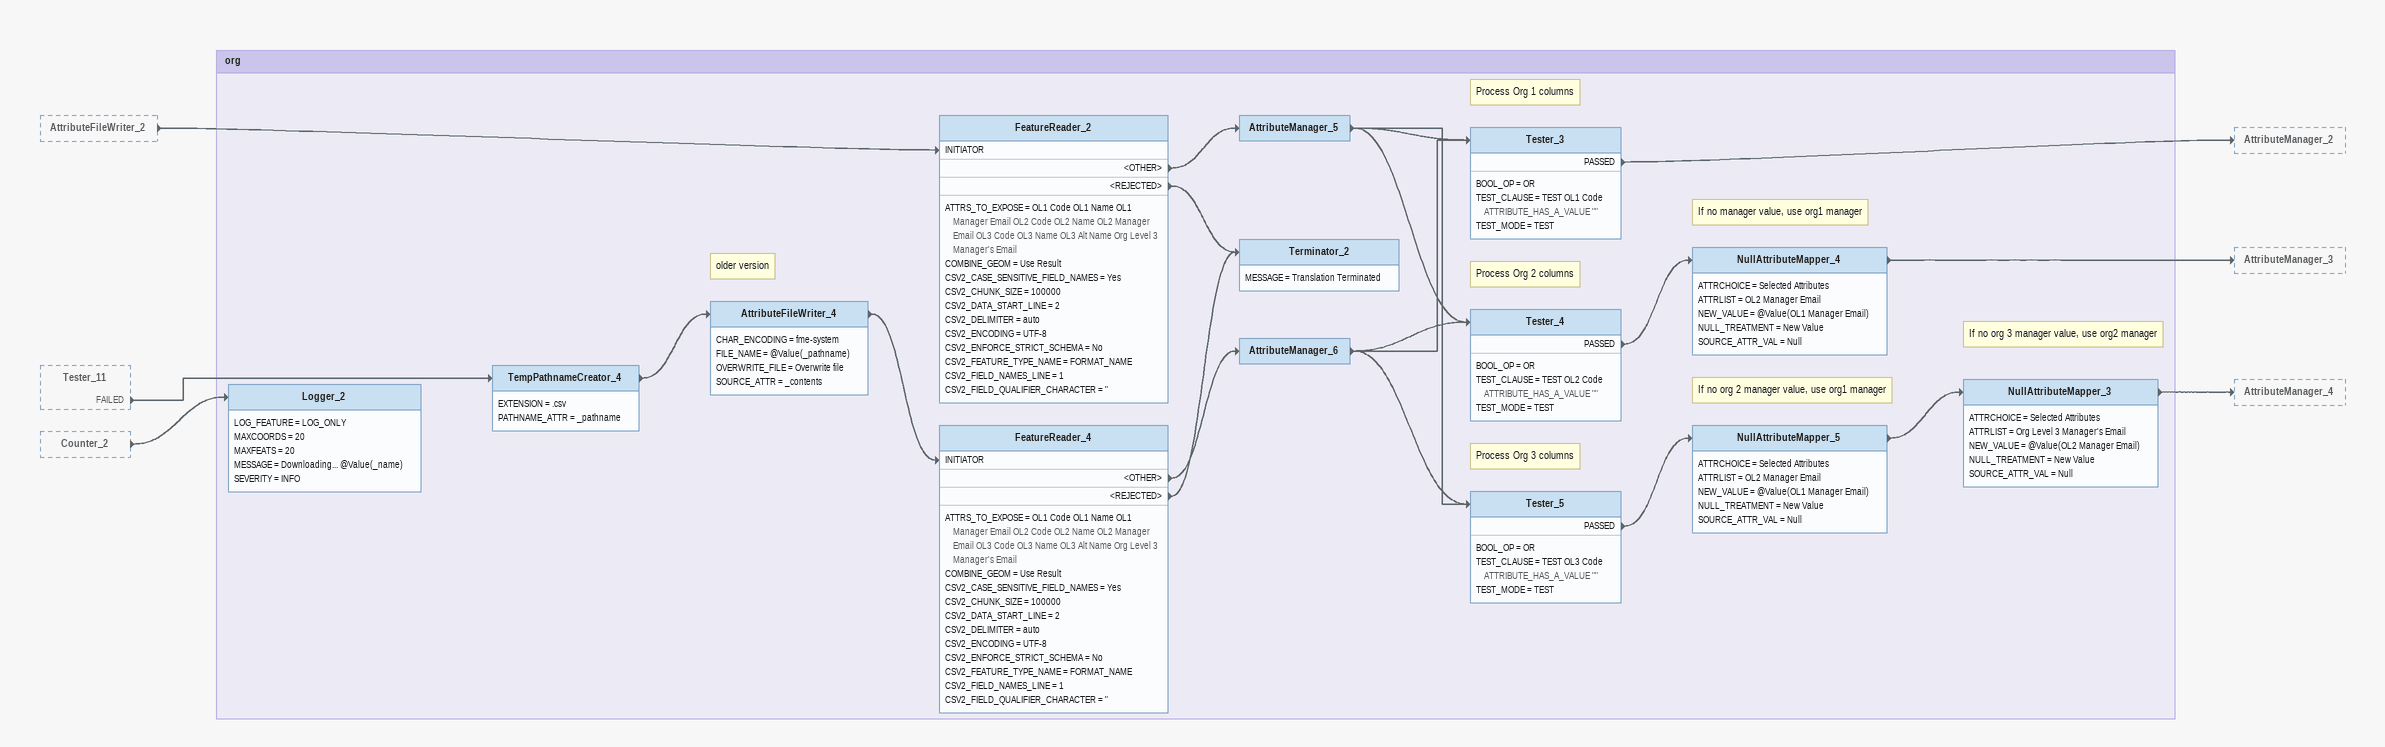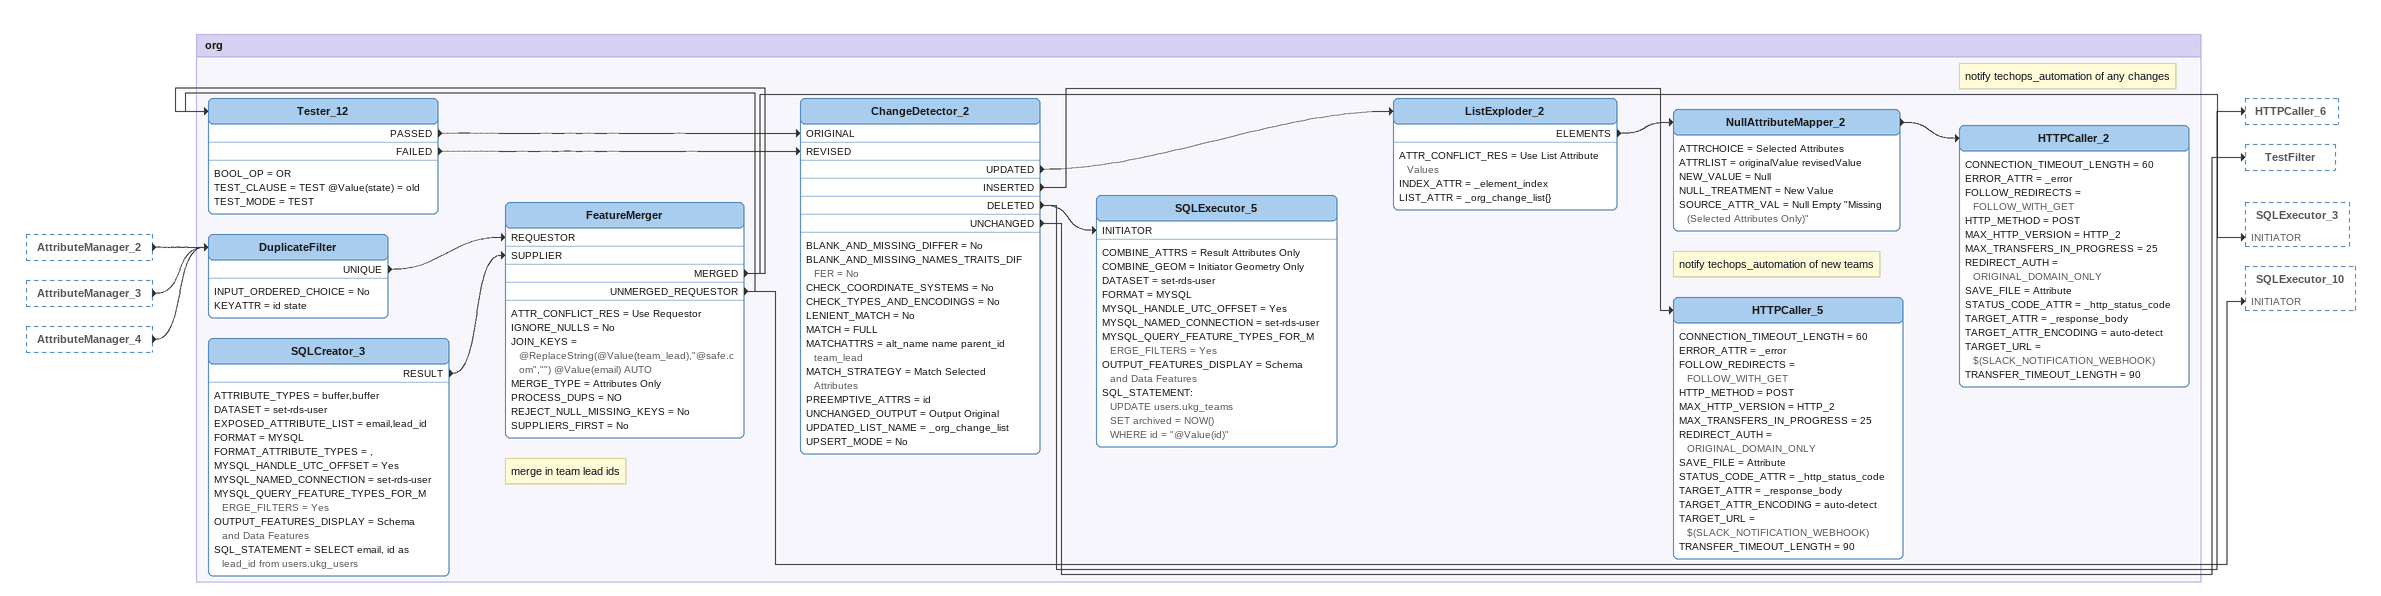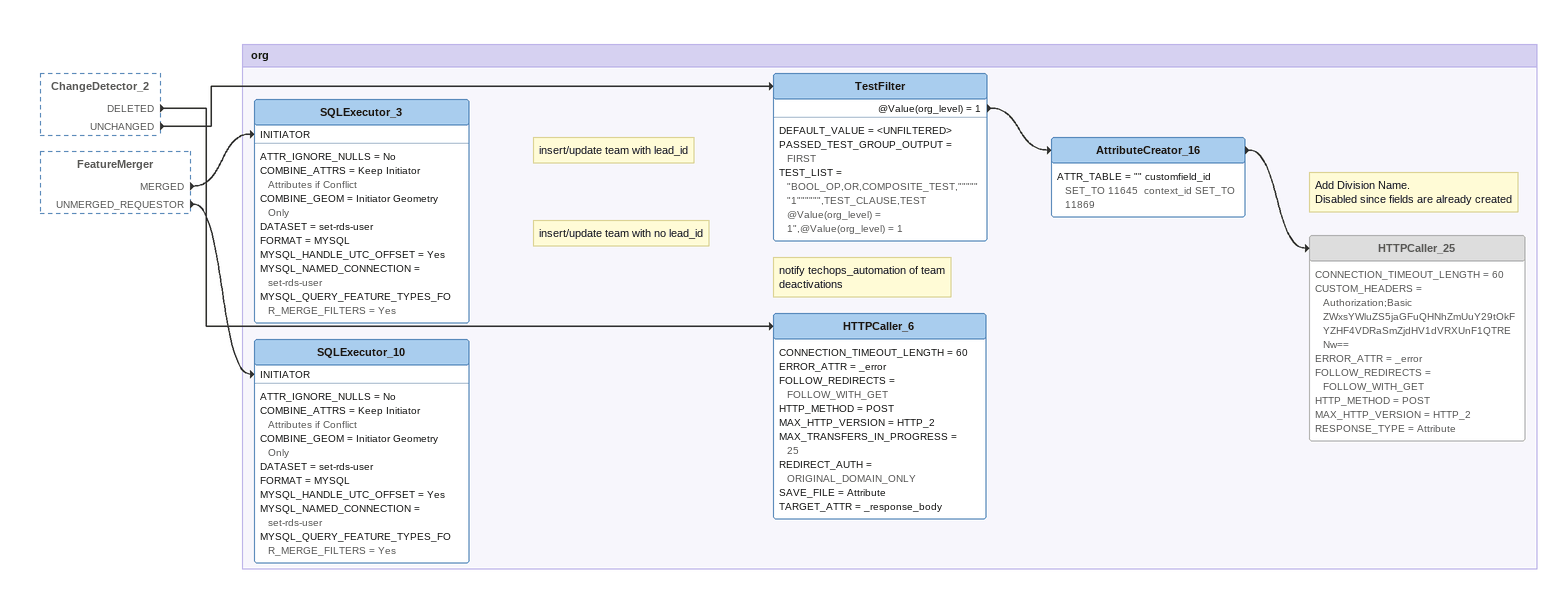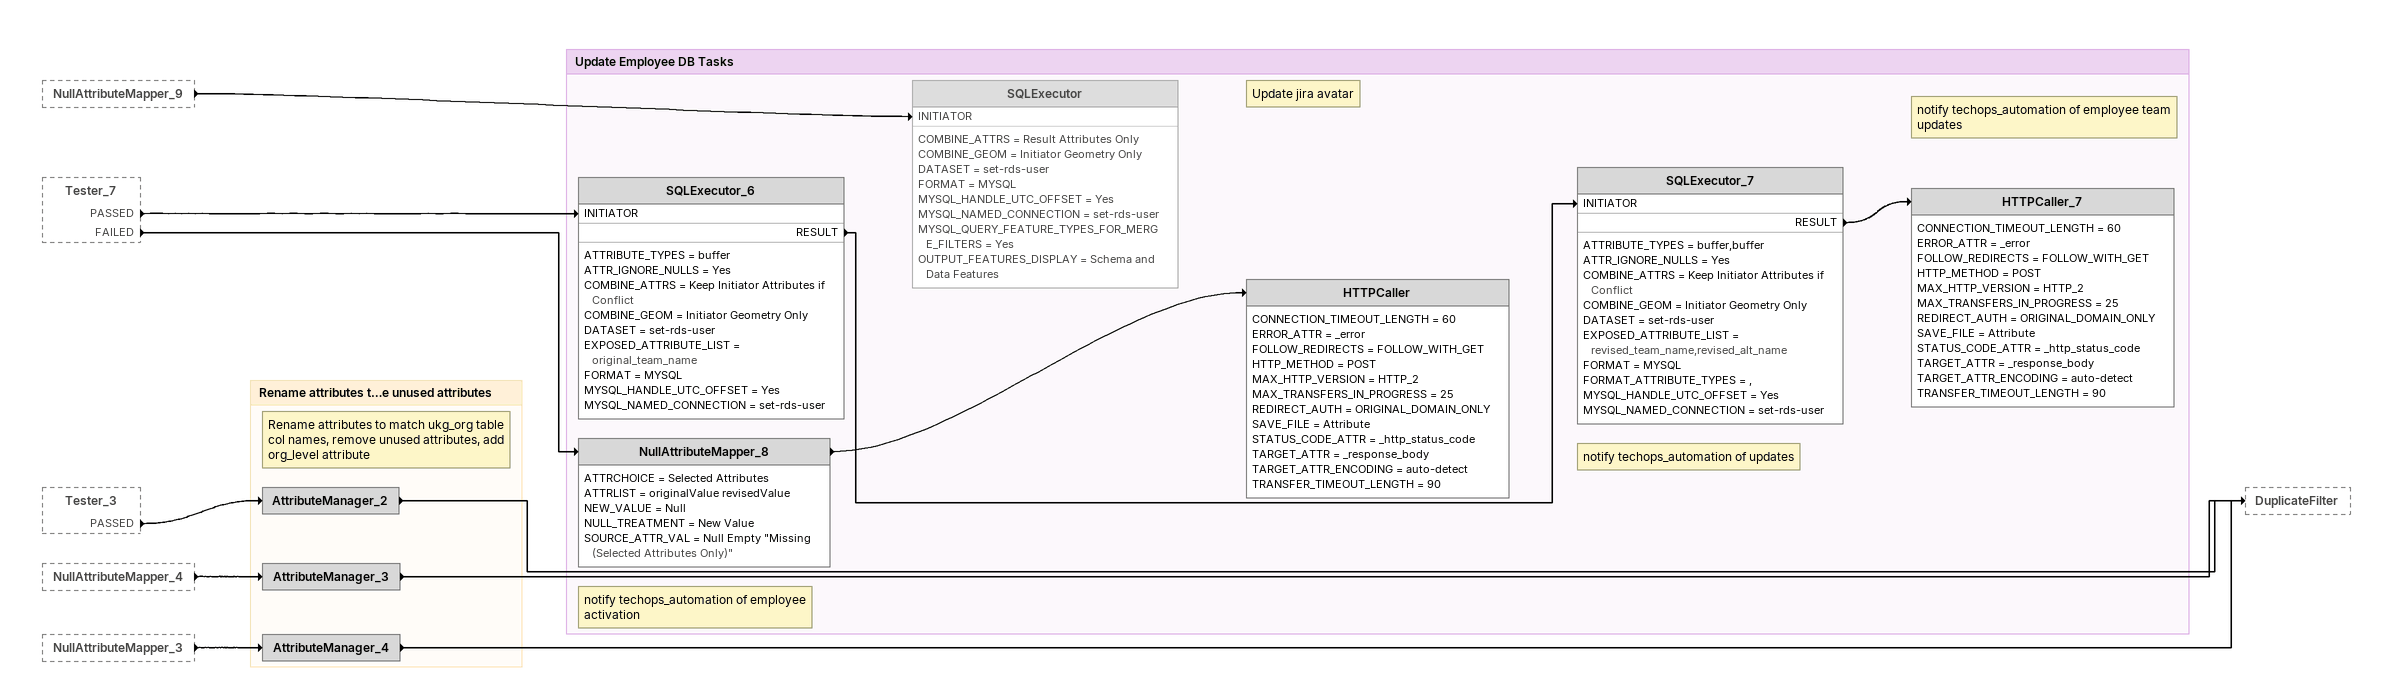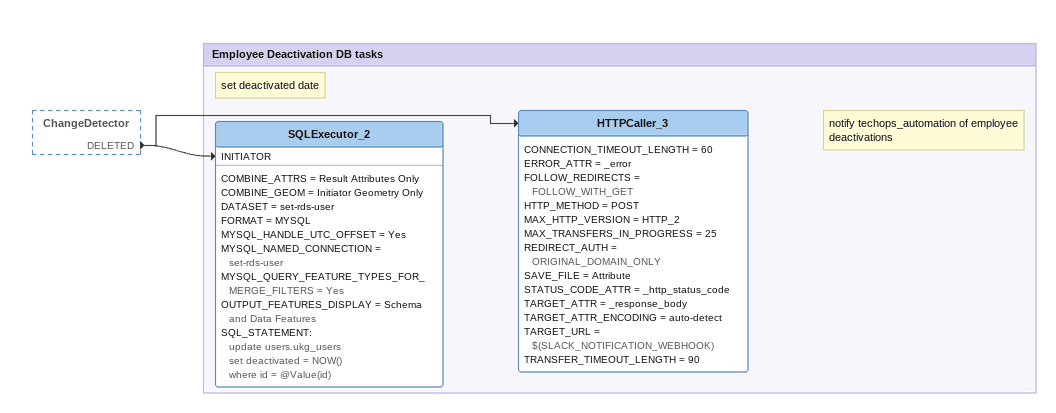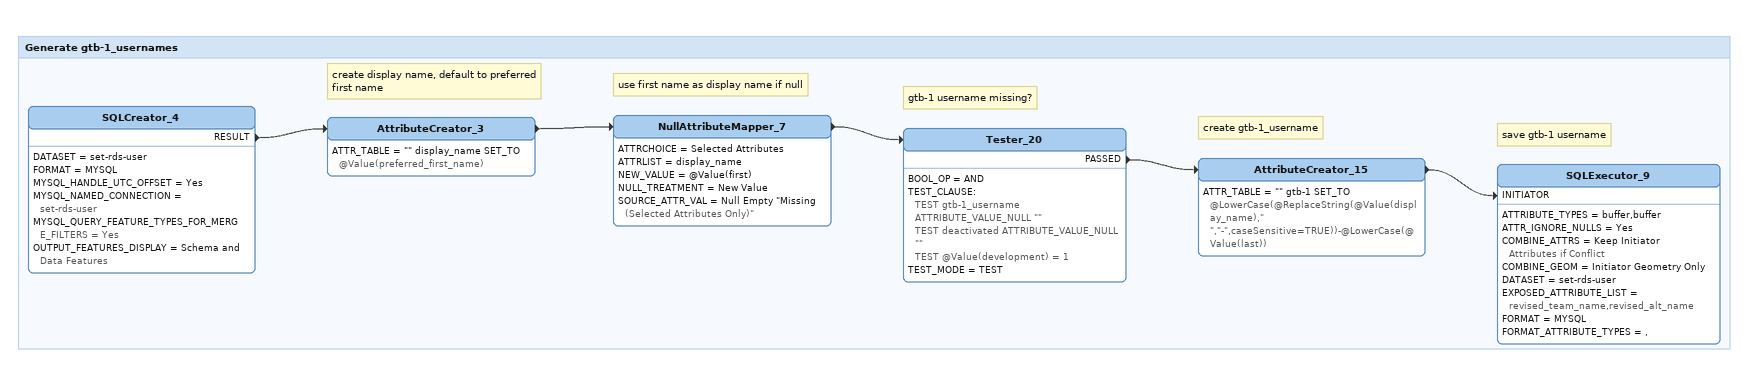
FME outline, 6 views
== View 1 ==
AttributeFileWriter_2 [outside]
    -> FeatureReader_2 [INITIATOR]
Tester_11 [outside]
    FAILED -> TempPathnameCreator_4
Counter_2 [outside]
    -> Logger_2

Bookmark: org
FeatureReader_2
    ATTRS_TO_EXPOSE = OL1 Code OL1 Name OL1 Manager Email OL2 Code OL2 Name OL2 Manager Email OL3 Code OL3 Name OL3 Alt Name Org Level 3 Manager's Email
    COMBINE_GEOM = Use Result
    CSV2_CASE_SENSITIVE_FIELD_NAMES = Yes
    CSV2_CHUNK_SIZE = 100000
    CSV2_DATA_START_LINE = 2
    CSV2_DELIMITER = auto
    CSV2_ENCODING = UTF-8
    CSV2_ENFORCE_STRICT_SCHEMA = No
    CSV2_FEATURE_TYPE_NAME = FORMAT_NAME
    CSV2_FIELD_NAMES_LINE = 1
    CSV2_FIELD_QUALIFIER_CHARACTER = "
    <OTHER> -> AttributeManager_5
    <REJECTED> -> Terminator_2
AttributeManager_5
    -> Tester_4
    -> Tester_5
    -> Tester_3
TempPathnameCreator_4
    EXTENSION = .csv
    PATHNAME_ATTR = _pathname
    -> AttributeFileWriter_4
Note: older version
AttributeFileWriter_4
    CHAR_ENCODING = fme-system
    FILE_NAME = @Value(_pathname)
    OVERWRITE_FILE = Overwrite file
    SOURCE_ATTR = _contents
    -> FeatureReader_4 [INITIATOR]
FeatureReader_4
    ATTRS_TO_EXPOSE = OL1 Code OL1 Name OL1 Manager Email OL2 Code OL2 Name OL2 Manager Email OL3 Code OL3 Name OL3 Alt Name Org Level 3 Manager's Email
    COMBINE_GEOM = Use Result
    CSV2_CASE_SENSITIVE_FIELD_NAMES = Yes
    CSV2_CHUNK_SIZE = 100000
    CSV2_DATA_START_LINE = 2
    CSV2_DELIMITER = auto
    CSV2_ENCODING = UTF-8
    CSV2_ENFORCE_STRICT_SCHEMA = No
    CSV2_FEATURE_TYPE_NAME = FORMAT_NAME
    CSV2_FIELD_NAMES_LINE = 1
    CSV2_FIELD_QUALIFIER_CHARACTER = "
    <OTHER> -> AttributeManager_6
    <REJECTED> -> Terminator_2
Terminator_2
    MESSAGE = Translation Terminated
AttributeManager_6
    -> Tester_3
    -> Tester_4
    -> Tester_5
Note: Process Org 1 columns
Tester_3
    BOOL_OP = OR
    TEST_CLAUSE = TEST OL1 Code ATTRIBUTE_HAS_A_VALUE ""
    TEST_MODE = TEST
    PASSED -> AttributeManager_2
Note: Process Org 2 columns
Tester_4
    BOOL_OP = OR
    TEST_CLAUSE = TEST OL2 Code ATTRIBUTE_HAS_A_VALUE ""
    TEST_MODE = TEST
    PASSED -> NullAttributeMapper_4
Note: If no manager value, use org1 manager
NullAttributeMapper_4
    ATTRCHOICE = Selected Attributes
    ATTRLIST = OL2 Manager Email
    NEW_VALUE = @Value(OL1 Manager Email)
    NULL_TREATMENT = New Value
    SOURCE_ATTR_VAL = Null
    -> AttributeManager_3
Note: Process Org 3 columns
Tester_5
    BOOL_OP = OR
    TEST_CLAUSE = TEST OL3 Code ATTRIBUTE_HAS_A_VALUE ""
    TEST_MODE = TEST
    PASSED -> NullAttributeMapper_5
Note: If no org 2 manager value, use org1 manager
NullAttributeMapper_5
    ATTRCHOICE = Selected Attributes
    ATTRLIST = OL2 Manager Email
    NEW_VALUE = @Value(OL1 Manager Email)
    NULL_TREATMENT = New Value
    SOURCE_ATTR_VAL = Null
    -> NullAttributeMapper_3
Note: If no org 3 manager value, use org2 manager
NullAttributeMapper_3
    ATTRCHOICE = Selected Attributes
    ATTRLIST = Org Level 3 Manager's Email
    NEW_VALUE = @Value(OL2 Manager Email)
    NULL_TREATMENT = New Value
    SOURCE_ATTR_VAL = Null
    -> AttributeManager_4
Logger_2
    LOG_FEATURE = LOG_ONLY
    MAXCOORDS = 20
    MAXFEATS = 20
    MESSAGE = Downloading... @Value(_name)
    SEVERITY = INFO

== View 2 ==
AttributeManager_2 [outside]
    -> DuplicateFilter
AttributeManager_3 [outside]
    -> DuplicateFilter
AttributeManager_4 [outside]
    -> DuplicateFilter

Bookmark: org
DuplicateFilter
    INPUT_ORDERED_CHOICE = No
    KEYATTR = id state
    UNIQUE -> FeatureMerger [REQUESTOR]
SQLCreator_3
    ATTRIBUTE_TYPES = buffer,buffer
    DATASET = set-rds-user
    EXPOSED_ATTRIBUTE_LIST = email,lead_id
    FORMAT = MYSQL
    FORMAT_ATTRIBUTE_TYPES = ,
    MYSQL_HANDLE_UTC_OFFSET = Yes
    MYSQL_NAMED_CONNECTION = set-rds-user
    MYSQL_QUERY_FEATURE_TYPES_FOR_MERGE_FILTERS = Yes
    OUTPUT_FEATURES_DISPLAY = Schema and Data Features
    SQL_STATEMENT = SELECT email, id as lead_id from users.ukg_users
    RESULT -> FeatureMerger [SUPPLIER]
Note: merge in team lead ids
FeatureMerger
    ATTR_CONFLICT_RES = Use Requestor
    IGNORE_NULLS = No
    JOIN_KEYS = @ReplaceString(@Value(team_lead),"@safe.com","") @Value(email) AUTO
    MERGE_TYPE = Attributes Only
    PROCESS_DUPS = NO
    REJECT_NULL_MISSING_KEYS = No
    SUPPLIERS_FIRST = No
    MERGED -> SQLExecutor_3 [INITIATOR]
    MERGED -> Tester_12
    UNMERGED_REQUESTOR -> SQLExecutor_10 [INITIATOR]
    UNMERGED_REQUESTOR -> Tester_12
Tester_12
    BOOL_OP = OR
    TEST_CLAUSE = TEST @Value(state) = old
    TEST_MODE = TEST
    PASSED -> ChangeDetector_2 [ORIGINAL]
    FAILED -> ChangeDetector_2 [REVISED]
ChangeDetector_2
    BLANK_AND_MISSING_DIFFER = No
    BLANK_AND_MISSING_NAMES_TRAITS_DIFFER = No
    CHECK_COORDINATE_SYSTEMS = No
    CHECK_TYPES_AND_ENCODINGS = No
    LENIENT_MATCH = No
    MATCH = FULL
    MATCHATTRS = alt_name name parent_id team_lead
    MATCH_STRATEGY = Match Selected Attributes
    PREEMPTIVE_ATTRS = id
    UNCHANGED_OUTPUT = Output Original
    UPDATED_LIST_NAME = _org_change_list
    UPSERT_MODE = No
    UPDATED -> ListExploder_2
    INSERTED -> HTTPCaller_5
    DELETED -> SQLExecutor_5 [INITIATOR]
    DELETED -> HTTPCaller_6
    UNCHANGED -> TestFilter
ListExploder_2
    ATTR_CONFLICT_RES = Use List Attribute Values
    INDEX_ATTR = _element_index
    LIST_ATTR = _org_change_list{}
    ELEMENTS -> NullAttributeMapper_2
NullAttributeMapper_2
    ATTRCHOICE = Selected Attributes
    ATTRLIST = originalValue revisedValue
    NEW_VALUE = Null
    NULL_TREATMENT = New Value
    SOURCE_ATTR_VAL = Null Empty "Missing (Selected Attributes Only)"
    -> HTTPCaller_2
Note: notify techops_automation of any changes
HTTPCaller_2
    CONNECTION_TIMEOUT_LENGTH = 60
    ERROR_ATTR = _error
    FOLLOW_REDIRECTS = FOLLOW_WITH_GET
    HTTP_METHOD = POST
    MAX_HTTP_VERSION = HTTP_2
    MAX_TRANSFERS_IN_PROGRESS = 25
    REDIRECT_AUTH = ORIGINAL_DOMAIN_ONLY
    SAVE_FILE = Attribute
    STATUS_CODE_ATTR = _http_status_code
    TARGET_ATTR = _response_body
    TARGET_ATTR_ENCODING = auto-detect
    TARGET_URL = $(SLACK_NOTIFICATION_WEBHOOK)
    TRANSFER_TIMEOUT_LENGTH = 90
SQLExecutor_5
    COMBINE_ATTRS = Result Attributes Only
    COMBINE_GEOM = Initiator Geometry Only
    DATASET = set-rds-user
    FORMAT = MYSQL
    MYSQL_HANDLE_UTC_OFFSET = Yes
    MYSQL_NAMED_CONNECTION = set-rds-user
    MYSQL_QUERY_FEATURE_TYPES_FOR_MERGE_FILTERS = Yes
    OUTPUT_FEATURES_DISPLAY = Schema and Data Features
    SQL_STATEMENT:
      UPDATE users.ukg_teams
      SET archived = NOW()
      WHERE id = "@Value(id)"
Note: notify techops_automation of new teams
HTTPCaller_5
    CONNECTION_TIMEOUT_LENGTH = 60
    ERROR_ATTR = _error
    FOLLOW_REDIRECTS = FOLLOW_WITH_GET
    HTTP_METHOD = POST
    MAX_HTTP_VERSION = HTTP_2
    MAX_TRANSFERS_IN_PROGRESS = 25
    REDIRECT_AUTH = ORIGINAL_DOMAIN_ONLY
    SAVE_FILE = Attribute
    STATUS_CODE_ATTR = _http_status_code
    TARGET_ATTR = _response_body
    TARGET_ATTR_ENCODING = auto-detect
    TARGET_URL = $(SLACK_NOTIFICATION_WEBHOOK)
    TRANSFER_TIMEOUT_LENGTH = 90

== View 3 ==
ChangeDetector_2 [outside]
    DELETED -> HTTPCaller_6
    UNCHANGED -> TestFilter
FeatureMerger [outside]
    MERGED -> SQLExecutor_3 [INITIATOR]
    UNMERGED_REQUESTOR -> SQLExecutor_10 [INITIATOR]

Bookmark: org
TestFilter
    DEFAULT_VALUE = <UNFILTERED>
    PASSED_TEST_GROUP_OUTPUT = FIRST
    TEST_LIST = "BOOL_OP,OR,COMPOSITE_TEST,""""""1"""""",TEST_CLAUSE,TEST @Value(org_level) = 1",@Value(org_level) = 1
    @Value(org_level) = 1 -> AttributeCreator_16
AttributeCreator_16
    ATTR_TABLE = "" customfield_id SET_TO 11645  context_id SET_TO 11869
    -> HTTPCaller_25
Note: Add Division Name. / Disabled since fields are already created
HTTPCaller_25 [off]
    CONNECTION_TIMEOUT_LENGTH = 60
    CUSTOM_HEADERS = Authorization;Basic ZWxsYWluZS5jaGFuQHNhZmUuY29tOkFYZHF4VDRaSmZjdHV1dVRXUnF1QTRENw==
    ERROR_ATTR = _error
    FOLLOW_REDIRECTS = FOLLOW_WITH_GET
    HTTP_METHOD = POST
    MAX_HTTP_VERSION = HTTP_2
    RESPONSE_TYPE = Attribute
Note: notify techops_automation of team deactivations
HTTPCaller_6
    CONNECTION_TIMEOUT_LENGTH = 60
    ERROR_ATTR = _error
    FOLLOW_REDIRECTS = FOLLOW_WITH_GET
    HTTP_METHOD = POST
    MAX_HTTP_VERSION = HTTP_2
    MAX_TRANSFERS_IN_PROGRESS = 25
    REDIRECT_AUTH = ORIGINAL_DOMAIN_ONLY
    SAVE_FILE = Attribute
    TARGET_ATTR = _response_body
Note: insert/update team with lead_id
SQLExecutor_3
    ATTR_IGNORE_NULLS = No
    COMBINE_ATTRS = Keep Initiator Attributes if Conflict
    COMBINE_GEOM = Initiator Geometry Only
    DATASET = set-rds-user
    FORMAT = MYSQL
    MYSQL_HANDLE_UTC_OFFSET = Yes
    MYSQL_NAMED_CONNECTION = set-rds-user
    MYSQL_QUERY_FEATURE_TYPES_FOR_MERGE_FILTERS = Yes
Note: insert/update team with no lead_id
SQLExecutor_10
    ATTR_IGNORE_NULLS = No
    COMBINE_ATTRS = Keep Initiator Attributes if Conflict
    COMBINE_GEOM = Initiator Geometry Only
    DATASET = set-rds-user
    FORMAT = MYSQL
    MYSQL_HANDLE_UTC_OFFSET = Yes
    MYSQL_NAMED_CONNECTION = set-rds-user
    MYSQL_QUERY_FEATURE_TYPES_FOR_MERGE_FILTERS = Yes

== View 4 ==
NullAttributeMapper_9 [outside]
    -> SQLExecutor [INITIATOR]
Tester_7 [outside]
    PASSED -> SQLExecutor_6 [INITIATOR]
    FAILED -> NullAttributeMapper_8
Tester_3 [outside]
    PASSED -> AttributeManager_2
NullAttributeMapper_4 [outside]
    -> AttributeManager_3
NullAttributeMapper_3 [outside]
    -> AttributeManager_4

Bookmark: Update Employee DB Tasks
Note: Update jira avatar
SQLExecutor [off]
    COMBINE_ATTRS = Result Attributes Only
    COMBINE_GEOM = Initiator Geometry Only
    DATASET = set-rds-user
    FORMAT = MYSQL
    MYSQL_HANDLE_UTC_OFFSET = Yes
    MYSQL_NAMED_CONNECTION = set-rds-user
    MYSQL_QUERY_FEATURE_TYPES_FOR_MERGE_FILTERS = Yes
    OUTPUT_FEATURES_DISPLAY = Schema and Data Features
SQLExecutor_6
    ATTRIBUTE_TYPES = buffer
    ATTR_IGNORE_NULLS = Yes
    COMBINE_ATTRS = Keep Initiator Attributes if Conflict
    COMBINE_GEOM = Initiator Geometry Only
    DATASET = set-rds-user
    EXPOSED_ATTRIBUTE_LIST = original_team_name
    FORMAT = MYSQL
    MYSQL_HANDLE_UTC_OFFSET = Yes
    MYSQL_NAMED_CONNECTION = set-rds-user
    RESULT -> SQLExecutor_7 [INITIATOR]
SQLExecutor_7
    ATTRIBUTE_TYPES = buffer,buffer
    ATTR_IGNORE_NULLS = Yes
    COMBINE_ATTRS = Keep Initiator Attributes if Conflict
    COMBINE_GEOM = Initiator Geometry Only
    DATASET = set-rds-user
    EXPOSED_ATTRIBUTE_LIST = revised_team_name,revised_alt_name
    FORMAT = MYSQL
    FORMAT_ATTRIBUTE_TYPES = ,
    MYSQL_HANDLE_UTC_OFFSET = Yes
    MYSQL_NAMED_CONNECTION = set-rds-user
    RESULT -> HTTPCaller_7
Note: notify techops_automation of employee team updates
HTTPCaller_7
    CONNECTION_TIMEOUT_LENGTH = 60
    ERROR_ATTR = _error
    FOLLOW_REDIRECTS = FOLLOW_WITH_GET
    HTTP_METHOD = POST
    MAX_HTTP_VERSION = HTTP_2
    MAX_TRANSFERS_IN_PROGRESS = 25
    REDIRECT_AUTH = ORIGINAL_DOMAIN_ONLY
    SAVE_FILE = Attribute
    STATUS_CODE_ATTR = _http_status_code
    TARGET_ATTR = _response_body
    TARGET_ATTR_ENCODING = auto-detect
    TRANSFER_TIMEOUT_LENGTH = 90
Note: notify techops_automation of employee activation
NullAttributeMapper_8
    ATTRCHOICE = Selected Attributes
    ATTRLIST = originalValue revisedValue
    NEW_VALUE = Null
    NULL_TREATMENT = New Value
    SOURCE_ATTR_VAL = Null Empty "Missing (Selected Attributes Only)"
    -> HTTPCaller
Note: notify techops_automation of updates
HTTPCaller
    CONNECTION_TIMEOUT_LENGTH = 60
    ERROR_ATTR = _error
    FOLLOW_REDIRECTS = FOLLOW_WITH_GET
    HTTP_METHOD = POST
    MAX_HTTP_VERSION = HTTP_2
    MAX_TRANSFERS_IN_PROGRESS = 25
    REDIRECT_AUTH = ORIGINAL_DOMAIN_ONLY
    SAVE_FILE = Attribute
    STATUS_CODE_ATTR = _http_status_code
    TARGET_ATTR = _response_body
    TARGET_ATTR_ENCODING = auto-detect
    TRANSFER_TIMEOUT_LENGTH = 90

Bookmark: Rename attributes t…e unused attributes
Note: Rename attributes to match ukg_org table col names, remove unused attributes, add org_level attribute
AttributeManager_2
    -> DuplicateFilter
AttributeManager_3
    -> DuplicateFilter
AttributeManager_4
    -> DuplicateFilter

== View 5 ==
ChangeDetector [outside]
    DELETED -> SQLExecutor_2 [INITIATOR]
    DELETED -> HTTPCaller_3

Bookmark: Employee Deactivation DB tasks
Note: set deactivated date
SQLExecutor_2
    COMBINE_ATTRS = Result Attributes Only
    COMBINE_GEOM = Initiator Geometry Only
    DATASET = set-rds-user
    FORMAT = MYSQL
    MYSQL_HANDLE_UTC_OFFSET = Yes
    MYSQL_NAMED_CONNECTION = set-rds-user
    MYSQL_QUERY_FEATURE_TYPES_FOR_MERGE_FILTERS = Yes
    OUTPUT_FEATURES_DISPLAY = Schema and Data Features
    SQL_STATEMENT:
      update users.ukg_users
      set deactivated = NOW()
      where id = @Value(id)
Note: notify techops_automation of employee deactivations
HTTPCaller_3
    CONNECTION_TIMEOUT_LENGTH = 60
    ERROR_ATTR = _error
    FOLLOW_REDIRECTS = FOLLOW_WITH_GET
    HTTP_METHOD = POST
    MAX_HTTP_VERSION = HTTP_2
    MAX_TRANSFERS_IN_PROGRESS = 25
    REDIRECT_AUTH = ORIGINAL_DOMAIN_ONLY
    SAVE_FILE = Attribute
    STATUS_CODE_ATTR = _http_status_code
    TARGET_ATTR = _response_body
    TARGET_ATTR_ENCODING = auto-detect
    TARGET_URL = $(SLACK_NOTIFICATION_WEBHOOK)
    TRANSFER_TIMEOUT_LENGTH = 90

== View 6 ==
Bookmark: Generate gtb-1_usernames
SQLCreator_4
    DATASET = set-rds-user
    FORMAT = MYSQL
    MYSQL_HANDLE_UTC_OFFSET = Yes
    MYSQL_NAMED_CONNECTION = set-rds-user
    MYSQL_QUERY_FEATURE_TYPES_FOR_MERGE_FILTERS = Yes
    OUTPUT_FEATURES_DISPLAY = Schema and Data Features
    RESULT -> AttributeCreator_3
Note: create display name, default to preferred first name
AttributeCreator_3
    ATTR_TABLE = "" display_name SET_TO @Value(preferred_first_name)
    -> NullAttributeMapper_7
Note: use first name as display name if null
NullAttributeMapper_7
    ATTRCHOICE = Selected Attributes
    ATTRLIST = display_name
    NEW_VALUE = @Value(first)
    NULL_TREATMENT = New Value
    SOURCE_ATTR_VAL = Null Empty "Missing (Selected Attributes Only)"
    -> Tester_20
Note: gtb-1 username missing?
Tester_20
    BOOL_OP = AND
    TEST_CLAUSE:
      TEST gtb-1_username ATTRIBUTE_VALUE_NULL ""
      TEST deactivated ATTRIBUTE_VALUE_NULL ""
      TEST @Value(development) = 1
    TEST_MODE = TEST
    PASSED -> AttributeCreator_15
Note: create gtb-1_username
AttributeCreator_15
    ATTR_TABLE = "" gtb-1 SET_TO @LowerCase(@ReplaceString(@Value(display_name)," ","-",caseSensitive=TRUE))-@LowerCase(@Value(last))
    -> SQLExecutor_9 [INITIATOR]
Note: save gtb-1 username
SQLExecutor_9
    ATTRIBUTE_TYPES = buffer,buffer
    ATTR_IGNORE_NULLS = Yes
    COMBINE_ATTRS = Keep Initiator Attributes if Conflict
    COMBINE_GEOM = Initiator Geometry Only
    DATASET = set-rds-user
    EXPOSED_ATTRIBUTE_LIST = revised_team_name,revised_alt_name
    FORMAT = MYSQL
    FORMAT_ATTRIBUTE_TYPES = ,
